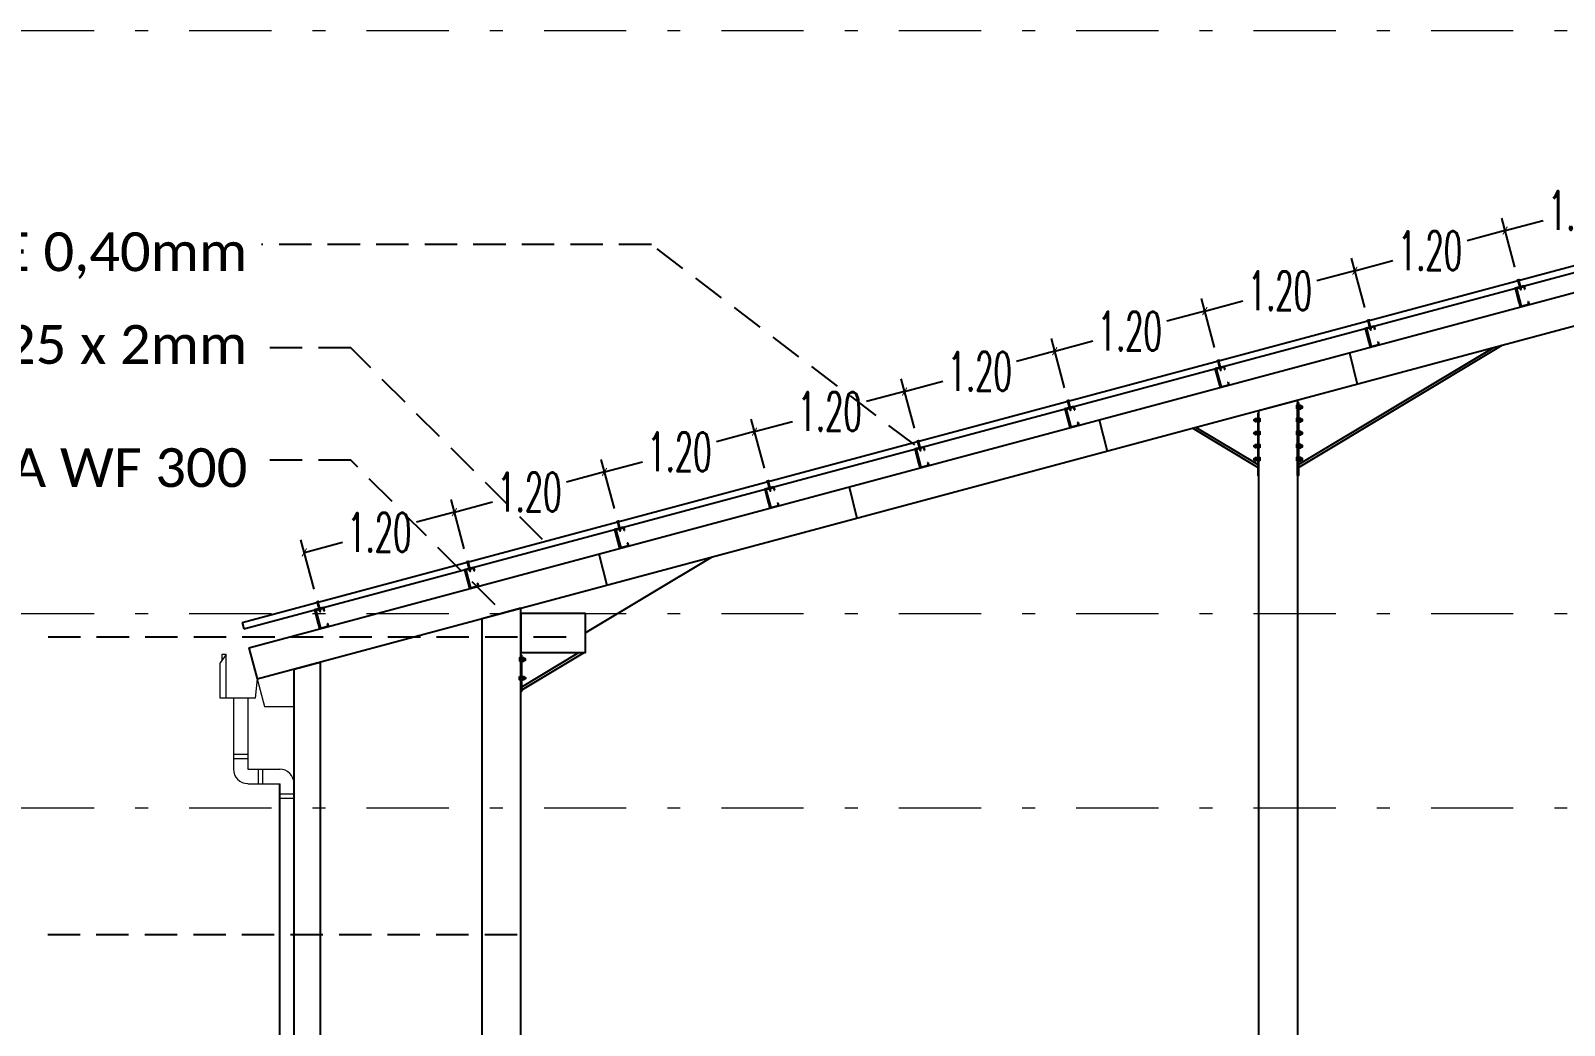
# Model space of a CAD drawing. Header units: millimetres. Extents: x 2175 to 3376, y 1504 to 1740.
# Drawn here: x 2889.6 to 2901.44, y 1535.71 to 1543.39 of the extents above; entities that cross this region are included whole.
import ezdxf

# ---------------------------------------------------------------- set-up
doc = ezdxf.new("R2010")
doc.units = ezdxf.units.MM
for name, pattern in [('DASHDOT2', [12.7, 6.35, -3.175, 0, -3.175]), ('DASHED', [19.05, 12.7, -6.35]), ('HIDDEN', [0.375, 0.25, -0.125])]:
    doc.linetypes.add(name, pattern=pattern)
doc.layers.add('Garis Dim', color=131, linetype='DASHED', lineweight=9)
doc.layers.add('TANGGA', color=223, linetype='Continuous', lineweight=9)
for name, color, linetype in [('GR', 7, 'Continuous'), ('KOP TEKS', 1, 'Continuous'), ('SUNGAI', 150, 'Continuous'), ('TEXT', 7, 'Continuous')]:
    doc.layers.add(name, color=color, linetype=linetype)
doc.styles.add('-DIM2', font='simplex.shx', dxfattribs={"width": 0.55})
doc.styles.get("Standard").update_dxf_attribs({"font": 'arial.ttf'})
doc.dimstyles.new('DIMENSI POTONGAN', dxfattribs={"dimtxt": 0.3, "dimasz": 0.05, "dimexe": 0.1, "dimexo": 0.1, "dimgap": 0.05, "dimtad": 0, "dimtih": 1, "dimtoh": 1, "dimrnd": 0.0025, "dimzin": 0, "dimdsep": 46, "dimtxsty": '-DIM2', "dimblk": 'ARCHTICK', "dimcen": 0.1, "dimclrd": 1, "dimclre": 1, "dimclrt": 2, "dimadec": 0, "dimazin": 0, "dimtfac": 1, "dimtofl": 0, "dimtmove": 0, "dimatfit": 3, "dimldrblk": 'ARCHTICK', "dimfxl": 0.18, "dimtolj": 1, "dimtzin": 0, "dimarcsym": 0})

# ---------------------------------------------------------------- blocks, each defined once
blk = doc.blocks.new('_ArchTick')
at = {"color": 0, "linetype": 'ByBlock', "const_width": 0.15}
blk.add_lwpolyline([(-0.5, -0.5), (0.5, 0.5)], dxfattribs=at)
blk = doc.blocks.new('*D939')
at = {"layer": 'Defpoints', "color": 0, "transparency": 16777216}
for p in [(2900.984, 1541.85), (2902.244, 1541.781), (2901.085, 1541.47)]:
    blk.add_point(p, dxfattribs=at)
at = {"layer": 'TANGGA', "color": 1, "lineweight": -2, "transparency": 16777216}
for p, q in [((2902.218, 1541.877), (2902.117, 1542.257)), ((2902.143, 1542.16), (2901.849, 1542.082)), ((2901.059, 1541.567), (2900.958, 1541.946)), ((2900.984, 1541.85), (2901.277, 1541.928))]:
    blk.add_line(p, q, dxfattribs=at)
at = {"layer": 'TANGGA', "color": 1, "lineweight": -2, "transparency": 16777216, "xscale": 0.05, "yscale": 0.05, "zscale": 0.05}
for p, rotation in [((2902.143, 1542.16), 15.00000000000346), ((2900.984, 1541.85), 195.0000000000034)]:
    blk.add_blockref('_ArchTick', p, dxfattribs=dict(at, rotation=rotation))
at = {"layer": 'TANGGA', "color": 2, "transparency": 16777216, "insert": (2901.563, 1542.005), "char_height": 0.3, "attachment_point": 5, "style": '-DIM2'}
blk.add_mtext('\\A1;1.20', dxfattribs=at)
blk = doc.blocks.new('*D940')
at = {"layer": 'Defpoints', "color": 0, "transparency": 16777216}
for p in [(2899.824, 1541.539), (2901.085, 1541.47), (2899.926, 1541.16)]:
    blk.add_point(p, dxfattribs=at)
at = {"layer": 'TANGGA', "color": 1, "lineweight": -2, "transparency": 16777216}
for p, q in [((2900.984, 1541.85), (2900.69, 1541.771)), ((2901.059, 1541.567), (2900.958, 1541.946)), ((2899.9, 1541.256), (2899.799, 1541.636)), ((2899.824, 1541.539), (2900.118, 1541.618))]:
    blk.add_line(p, q, dxfattribs=at)
at = {"layer": 'TANGGA', "color": 1, "lineweight": -2, "transparency": 16777216, "xscale": 0.05, "yscale": 0.05, "zscale": 0.05}
for p, rotation in [((2900.984, 1541.85), 15.00000000000346), ((2899.824, 1541.539), 195.0000000000034)]:
    blk.add_blockref('_ArchTick', p, dxfattribs=dict(at, rotation=rotation))
at = {"layer": 'TANGGA', "color": 2, "transparency": 16777216, "insert": (2900.404, 1541.694), "char_height": 0.3, "attachment_point": 5, "style": '-DIM2'}
blk.add_mtext('\\A1;1.20', dxfattribs=at)
blk = doc.blocks.new('*D941')
at = {"layer": 'Defpoints', "color": 0, "transparency": 16777216}
for p in [(2898.665, 1541.228), (2899.926, 1541.16), (2898.767, 1540.849)]:
    blk.add_point(p, dxfattribs=at)
at = {"layer": 'TANGGA', "color": 1, "lineweight": -2, "transparency": 16777216}
for p, q in [((2899.9, 1541.256), (2899.799, 1541.636)), ((2899.824, 1541.539), (2899.531, 1541.46)), ((2898.741, 1540.946), (2898.639, 1541.325)), ((2898.665, 1541.228), (2898.959, 1541.307))]:
    blk.add_line(p, q, dxfattribs=at)
at = {"layer": 'TANGGA', "color": 1, "lineweight": -2, "transparency": 16777216, "xscale": 0.05, "yscale": 0.05, "zscale": 0.05}
for p, rotation in [((2899.824, 1541.539), 15.00000000002441), ((2898.665, 1541.228), 195.0000000000244)]:
    blk.add_blockref('_ArchTick', p, dxfattribs=dict(at, rotation=rotation))
at = {"layer": 'TANGGA', "color": 2, "transparency": 16777216, "insert": (2899.245, 1541.384), "char_height": 0.3, "attachment_point": 5, "style": '-DIM2'}
blk.add_mtext('\\A1;1.20', dxfattribs=at)
blk = doc.blocks.new('*D942')
at = {"layer": 'Defpoints', "color": 0, "transparency": 16777216}
for p in [(2897.506, 1540.918), (2898.767, 1540.849), (2897.608, 1540.538)]:
    blk.add_point(p, dxfattribs=at)
at = {"layer": 'TANGGA', "color": 1, "lineweight": -2, "transparency": 16777216}
for p, q in [((2898.741, 1540.946), (2898.639, 1541.325)), ((2898.665, 1541.228), (2898.372, 1541.15)), ((2897.582, 1540.635), (2897.48, 1541.015)), ((2897.506, 1540.918), (2897.8, 1540.997))]:
    blk.add_line(p, q, dxfattribs=at)
at = {"layer": 'TANGGA', "color": 1, "lineweight": -2, "transparency": 16777216, "xscale": 0.05, "yscale": 0.05, "zscale": 0.05}
for p, rotation in [((2898.665, 1541.228), 15.00000000000346), ((2897.506, 1540.918), 195.0000000000034)]:
    blk.add_blockref('_ArchTick', p, dxfattribs=dict(at, rotation=rotation))
at = {"layer": 'TANGGA', "color": 2, "transparency": 16777216, "insert": (2898.086, 1541.073), "char_height": 0.3, "attachment_point": 5, "style": '-DIM2'}
blk.add_mtext('\\A1;1.20', dxfattribs=at)
blk = doc.blocks.new('*D943')
at = {"layer": 'Defpoints', "color": 0, "transparency": 16777216}
for p in [(2896.347, 1540.607), (2897.608, 1540.538), (2896.449, 1540.228)]:
    blk.add_point(p, dxfattribs=at)
at = {"layer": 'TANGGA', "color": 1, "lineweight": -2, "transparency": 16777216}
for p, q in [((2897.582, 1540.635), (2897.48, 1541.015)), ((2897.506, 1540.918), (2897.212, 1540.839)), ((2896.423, 1540.324), (2896.321, 1540.704)), ((2896.347, 1540.607), (2896.641, 1540.686))]:
    blk.add_line(p, q, dxfattribs=at)
at = {"layer": 'TANGGA', "color": 1, "lineweight": -2, "transparency": 16777216, "xscale": 0.05, "yscale": 0.05, "zscale": 0.05}
for p, rotation in [((2897.506, 1540.918), 15.00000000000346), ((2896.347, 1540.607), 195.0000000000034)]:
    blk.add_blockref('_ArchTick', p, dxfattribs=dict(at, rotation=rotation))
at = {"layer": 'TANGGA', "color": 2, "transparency": 16777216, "insert": (2896.927, 1540.763), "char_height": 0.3, "attachment_point": 5, "style": '-DIM2'}
blk.add_mtext('\\A1;1.20', dxfattribs=at)
blk = doc.blocks.new('*D944')
at = {"layer": 'Defpoints', "color": 0, "transparency": 16777216}
for p in [(2895.188, 1540.297), (2896.449, 1540.228), (2895.29, 1539.917)]:
    blk.add_point(p, dxfattribs=at)
at = {"layer": 'TANGGA', "color": 1, "lineweight": -2, "transparency": 16777216}
for p, q in [((2896.423, 1540.324), (2896.321, 1540.704)), ((2896.347, 1540.607), (2896.053, 1540.529)), ((2895.264, 1540.014), (2895.162, 1540.393)), ((2895.188, 1540.297), (2895.482, 1540.375))]:
    blk.add_line(p, q, dxfattribs=at)
at = {"layer": 'TANGGA', "color": 1, "lineweight": -2, "transparency": 16777216, "xscale": 0.05, "yscale": 0.05, "zscale": 0.05}
for p, rotation in [((2896.347, 1540.607), 15.00000000000346), ((2895.188, 1540.297), 195.0000000000034)]:
    blk.add_blockref('_ArchTick', p, dxfattribs=dict(at, rotation=rotation))
at = {"layer": 'TANGGA', "color": 2, "transparency": 16777216, "insert": (2895.768, 1540.452), "char_height": 0.3, "attachment_point": 5, "style": '-DIM2'}
blk.add_mtext('\\A1;1.20', dxfattribs=at)
blk = doc.blocks.new('*D945')
at = {"layer": 'Defpoints', "color": 0, "transparency": 16777216}
for p in [(2894.029, 1539.986), (2895.29, 1539.917), (2894.131, 1539.607)]:
    blk.add_point(p, dxfattribs=at)
at = {"layer": 'TANGGA', "color": 1, "lineweight": -2, "transparency": 16777216}
for p, q in [((2895.188, 1540.297), (2894.894, 1540.218)), ((2895.264, 1540.014), (2895.162, 1540.393)), ((2894.105, 1539.703), (2894.003, 1540.083)), ((2894.029, 1539.986), (2894.323, 1540.065))]:
    blk.add_line(p, q, dxfattribs=at)
at = {"layer": 'TANGGA', "color": 1, "lineweight": -2, "transparency": 16777216, "xscale": 0.05, "yscale": 0.05, "zscale": 0.05}
for p, rotation in [((2895.188, 1540.297), 15.00000000002441), ((2894.029, 1539.986), 195.0000000000244)]:
    blk.add_blockref('_ArchTick', p, dxfattribs=dict(at, rotation=rotation))
at = {"layer": 'TANGGA', "color": 2, "transparency": 16777216, "insert": (2894.608, 1540.141), "char_height": 0.3, "attachment_point": 5, "style": '-DIM2'}
blk.add_mtext('\\A1;1.20', dxfattribs=at)
blk = doc.blocks.new('*D946')
at = {"layer": 'Defpoints', "color": 0, "transparency": 16777216}
for p in [(2892.87, 1539.676), (2894.131, 1539.607), (2892.971, 1539.296)]:
    blk.add_point(p, dxfattribs=at)
at = {"layer": 'TANGGA', "color": 1, "lineweight": -2, "transparency": 16777216}
for p, q in [((2894.105, 1539.703), (2894.003, 1540.083)), ((2894.029, 1539.986), (2893.735, 1539.907)), ((2892.946, 1539.393), (2892.844, 1539.772)), ((2892.87, 1539.676), (2893.164, 1539.754))]:
    blk.add_line(p, q, dxfattribs=at)
at = {"layer": 'TANGGA', "color": 1, "lineweight": -2, "transparency": 16777216, "xscale": 0.05, "yscale": 0.05, "zscale": 0.05}
for p, rotation in [((2894.029, 1539.986), 15.00000000000346), ((2892.87, 1539.676), 195.0000000000034)]:
    blk.add_blockref('_ArchTick', p, dxfattribs=dict(at, rotation=rotation))
at = {"layer": 'TANGGA', "color": 2, "transparency": 16777216, "insert": (2893.449, 1539.831), "char_height": 0.3, "attachment_point": 5, "style": '-DIM2'}
blk.add_mtext('\\A1;1.20', dxfattribs=at)
blk = doc.blocks.new('*D749')
at = {"layer": 'Defpoints', "color": 0, "transparency": 16777216}
for p in [(2891.711, 1539.365), (2892.971, 1539.296), (2891.812, 1538.985)]:
    blk.add_point(p, dxfattribs=at)
at = {"layer": 'TANGGA', "color": 1, "lineweight": -2, "transparency": 16777216}
for p, q in [((2892.946, 1539.393), (2892.844, 1539.772)), ((2892.87, 1539.676), (2892.576, 1539.597)), ((2891.786, 1539.082), (2891.685, 1539.462)), ((2891.711, 1539.365), (2892.005, 1539.444))]:
    blk.add_line(p, q, dxfattribs=at)
at = {"layer": 'TANGGA', "color": 1, "lineweight": -2, "transparency": 16777216, "xscale": 0.05, "yscale": 0.05, "zscale": 0.05}
for p, rotation in [((2892.87, 1539.676), 15.00000000000346), ((2891.711, 1539.365), 195.0000000000034)]:
    blk.add_blockref('_ArchTick', p, dxfattribs=dict(at, rotation=rotation))
at = {"layer": 'TANGGA', "color": 2, "transparency": 16777216, "insert": (2892.29, 1539.52), "char_height": 0.3, "attachment_point": 5, "style": '-DIM2'}
blk.add_mtext('\\A1;1.20', dxfattribs=at)

msp = doc.modelspace()

# ---------------------------------------------------------------- linework, layer by layer
for p, q in [((2901.062, 1541.405), (2901.091, 1541.295)), ((2901.062, 1541.405), (2901.091, 1541.295)), ((2901.062, 1541.405), (2901.091, 1541.295)), ((2901.062, 1541.405), (2901.091, 1541.295)), ((2901.062, 1541.405), (2901.101, 1541.26)), ((2901.065, 1541.394), (2901.071, 1541.396)), ((2901.065, 1541.395), (2901.101, 1541.26)), ((2901.065, 1541.395), (2901.101, 1541.26)), ((2901.065, 1541.395), (2901.101, 1541.26)), ((2901.068, 1541.406), (2901.107, 1541.261)), ((2901.072, 1541.403), (2901.129, 1541.418)), ((2901.072, 1541.403), (2901.109, 1541.265)), ((2901.129, 1541.418), (2901.135, 1541.397)), ((2901.131, 1541.423), (2901.137, 1541.398)), ((2901.135, 1541.397), (2901.137, 1541.398)), ((2901.109, 1541.265), (2901.166, 1541.28)), ((2901.16, 1541.301), (2901.163, 1541.302)), ((2901.16, 1541.301), (2901.166, 1541.28)), ((2901.163, 1541.302), (2901.169, 1541.278)), ((2899.903, 1541.094), (2899.932, 1540.984)), ((2899.903, 1541.094), (2899.932, 1540.984)), ((2899.903, 1541.094), (2899.932, 1540.984)), ((2899.903, 1541.094), (2899.932, 1540.984)), ((2899.903, 1541.094), (2899.942, 1540.949)), ((2899.906, 1541.083), (2899.912, 1541.085)), ((2899.906, 1541.085), (2899.942, 1540.949)), ((2899.906, 1541.085), (2899.942, 1540.949)), ((2899.906, 1541.085), (2899.942, 1540.949)), ((2899.909, 1541.096), (2899.947, 1540.951)), ((2899.913, 1541.093), (2899.97, 1541.108)), ((2899.913, 1541.093), (2899.95, 1540.955)), ((2899.97, 1541.108), (2899.975, 1541.086)), ((2899.972, 1541.112), (2899.978, 1541.087)), ((2899.975, 1541.086), (2899.978, 1541.087)), ((2899.782, 1540.906), (2899.842, 1540.664)), ((2899.95, 1540.955), (2900.007, 1540.969)), ((2900.001, 1540.991), (2900.004, 1540.992)), ((2900.001, 1540.991), (2900.007, 1540.969)), ((2900.004, 1540.992), (2900.01, 1540.968)), ((2898.744, 1540.784), (2898.773, 1540.674)), ((2898.744, 1540.784), (2898.773, 1540.674)), ((2898.744, 1540.784), (2898.773, 1540.674)), ((2898.744, 1540.784), (2898.773, 1540.674)), ((2898.744, 1540.784), (2898.783, 1540.639)), ((2898.746, 1540.774), (2898.783, 1540.639)), ((2898.746, 1540.774), (2898.783, 1540.639)), ((2898.746, 1540.774), (2898.783, 1540.639)), ((2898.747, 1540.773), (2898.753, 1540.774)), ((2898.75, 1540.785), (2898.788, 1540.64)), ((2898.754, 1540.782), (2898.811, 1540.797)), ((2898.754, 1540.782), (2898.791, 1540.644)), ((2898.811, 1540.797), (2898.816, 1540.776)), ((2898.813, 1540.801), (2898.819, 1540.776)), ((2898.816, 1540.776), (2898.819, 1540.776)), ((2898.791, 1540.644), (2898.848, 1540.659)), ((2898.842, 1540.68), (2898.845, 1540.681)), ((2898.842, 1540.68), (2898.848, 1540.659)), ((2898.845, 1540.681), (2898.851, 1540.657)), ((2897.585, 1540.473), (2897.614, 1540.363)), ((2897.585, 1540.473), (2897.614, 1540.363)), ((2897.585, 1540.473), (2897.614, 1540.363)), ((2897.585, 1540.473), (2897.614, 1540.363)), ((2897.585, 1540.473), (2897.623, 1540.328)), ((2897.587, 1540.463), (2897.623, 1540.328)), ((2897.587, 1540.463), (2897.623, 1540.328)), ((2897.587, 1540.463), (2897.623, 1540.328)), ((2897.588, 1540.462), (2897.593, 1540.464)), ((2897.591, 1540.475), (2897.629, 1540.33)), ((2897.594, 1540.471), (2897.652, 1540.486)), ((2897.594, 1540.471), (2897.631, 1540.333)), ((2897.652, 1540.486), (2897.657, 1540.465)), ((2897.653, 1540.491), (2897.66, 1540.466)), ((2897.657, 1540.465), (2897.66, 1540.466)), ((2897.631, 1540.333), (2897.688, 1540.348)), ((2897.683, 1540.37), (2897.686, 1540.37)), ((2897.683, 1540.37), (2897.688, 1540.348)), ((2897.686, 1540.37), (2897.692, 1540.346)), ((2897.85, 1540.389), (2897.91, 1540.146)), ((2896.494, 1540.18), (2896.501, 1540.155)), ((2896.426, 1540.163), (2896.455, 1540.052)), ((2896.426, 1540.163), (2896.455, 1540.052)), ((2896.426, 1540.163), (2896.455, 1540.052)), ((2896.426, 1540.163), (2896.455, 1540.052)), ((2896.426, 1540.163), (2896.464, 1540.018)), ((2896.428, 1540.152), (2896.434, 1540.153)), ((2896.428, 1540.153), (2896.464, 1540.018)), ((2896.428, 1540.153), (2896.464, 1540.018)), ((2896.428, 1540.153), (2896.464, 1540.018)), ((2896.431, 1540.164), (2896.47, 1540.019)), ((2896.435, 1540.161), (2896.492, 1540.176)), ((2896.435, 1540.161), (2896.472, 1540.023)), ((2896.492, 1540.176), (2896.498, 1540.154)), ((2896.498, 1540.154), (2896.501, 1540.155)), ((2896.524, 1540.059), (2896.527, 1540.06)), ((2896.524, 1540.059), (2896.529, 1540.038)), ((2896.527, 1540.06), (2896.533, 1540.036)), ((2896.472, 1540.023), (2896.529, 1540.038)), ((2895.267, 1539.852), (2895.296, 1539.742)), ((2895.267, 1539.852), (2895.296, 1539.742)), ((2895.267, 1539.852), (2895.296, 1539.742)), ((2895.267, 1539.852), (2895.296, 1539.742)), ((2895.267, 1539.852), (2895.305, 1539.707)), ((2895.269, 1539.841), (2895.275, 1539.843)), ((2895.269, 1539.842), (2895.305, 1539.707)), ((2895.269, 1539.842), (2895.305, 1539.707)), ((2895.269, 1539.842), (2895.305, 1539.707)), ((2895.272, 1539.853), (2895.311, 1539.709)), ((2895.276, 1539.85), (2895.333, 1539.865)), ((2895.276, 1539.85), (2895.313, 1539.712)), ((2895.333, 1539.865), (2895.339, 1539.844)), ((2895.335, 1539.87), (2895.342, 1539.845)), ((2895.339, 1539.844), (2895.342, 1539.845)), ((2895.918, 1539.871), (2895.978, 1539.629)), ((2895.313, 1539.712), (2895.37, 1539.727)), ((2895.365, 1539.748), (2895.367, 1539.749)), ((2895.365, 1539.748), (2895.37, 1539.727)), ((2895.367, 1539.749), (2895.374, 1539.725)), ((2894.107, 1539.541), (2894.137, 1539.431)), ((2894.107, 1539.541), (2894.137, 1539.431)), ((2894.107, 1539.541), (2894.137, 1539.431)), ((2894.107, 1539.541), (2894.137, 1539.431)), ((2894.107, 1539.541), (2894.146, 1539.396)), ((2894.11, 1539.531), (2894.116, 1539.532)), ((2894.11, 1539.532), (2894.146, 1539.396)), ((2894.11, 1539.532), (2894.146, 1539.396)), ((2894.11, 1539.532), (2894.146, 1539.396)), ((2894.113, 1539.543), (2894.152, 1539.398)), ((2894.117, 1539.54), (2894.174, 1539.555)), ((2894.117, 1539.54), (2894.154, 1539.402)), ((2894.174, 1539.555), (2894.18, 1539.533)), ((2894.176, 1539.559), (2894.183, 1539.534)), ((2894.18, 1539.533), (2894.183, 1539.534)), ((2893.986, 1539.354), (2894.047, 1539.111)), ((2894.154, 1539.402), (2894.211, 1539.417)), ((2894.205, 1539.438), (2894.208, 1539.439)), ((2894.205, 1539.438), (2894.211, 1539.417)), ((2894.208, 1539.439), (2894.215, 1539.415)), ((2892.948, 1539.231), (2892.978, 1539.121)), ((2892.948, 1539.231), (2892.978, 1539.121)), ((2892.948, 1539.231), (2892.978, 1539.121)), ((2892.948, 1539.231), (2892.978, 1539.121)), ((2892.948, 1539.231), (2892.987, 1539.086)), ((2892.954, 1539.232), (2892.993, 1539.087)), ((2892.958, 1539.229), (2893.015, 1539.244)), ((2893.015, 1539.244), (2893.021, 1539.223)), ((2893.017, 1539.249), (2893.024, 1539.224)), ((2892.951, 1539.22), (2892.957, 1539.222)), ((2892.951, 1539.221), (2892.987, 1539.086)), ((2892.951, 1539.221), (2892.987, 1539.086)), ((2892.951, 1539.221), (2892.987, 1539.086)), ((2892.958, 1539.229), (2892.995, 1539.091)), ((2893.021, 1539.223), (2893.024, 1539.224)), ((2893.046, 1539.127), (2893.049, 1539.128)), ((2893.046, 1539.127), (2893.052, 1539.106)), ((2893.049, 1539.128), (2893.056, 1539.104)), ((2892.995, 1539.091), (2893.052, 1539.106)), ((2891.789, 1538.92), (2891.819, 1538.81)), ((2891.789, 1538.92), (2891.819, 1538.81)), ((2891.789, 1538.92), (2891.819, 1538.81)), ((2891.789, 1538.92), (2891.819, 1538.81)), ((2891.789, 1538.92), (2891.828, 1538.775)), ((2891.792, 1538.909), (2891.798, 1538.911)), ((2891.792, 1538.911), (2891.828, 1538.775)), ((2891.792, 1538.911), (2891.828, 1538.775)), ((2891.792, 1538.911), (2891.828, 1538.775)), ((2891.795, 1538.922), (2891.834, 1538.777)), ((2891.799, 1538.918), (2891.856, 1538.933)), ((2891.799, 1538.918), (2891.836, 1538.78)), ((2891.856, 1538.933), (2891.862, 1538.912)), ((2891.858, 1538.938), (2891.865, 1538.913)), ((2891.862, 1538.912), (2891.865, 1538.913)), ((2891.836, 1538.78), (2891.893, 1538.795)), ((2891.887, 1538.817), (2891.89, 1538.817)), ((2891.887, 1538.817), (2891.893, 1538.795)), ((2891.89, 1538.817), (2891.897, 1538.794)), ((2891.519, 1537.579), (2891.519, 1529.893))]:
    msp.add_line(p, q)
at = {"linetype": 'HIDDEN'}
for p, q in [((2893.732, 1538.71), (2889.631, 1538.71)), ((2893.354, 1536.412), (2889.631, 1536.412))]:
    msp.add_line(p, q, dxfattribs=at)
at = {"lineweight": 18}
for p, q in [((2891.107, 1538.577), (2891.062, 1538.512)), ((2891.107, 1538.577), (2891.073, 1538.577)), ((2891.073, 1538.577), (2891.073, 1538.528)), ((2891.107, 1538.24), (2891.107, 1538.577)), ((2891.062, 1538.24), (2891.062, 1538.512)), ((2891.348, 1538.388), (2891.331, 1538.24)), ((2891.275, 1538.24), (2891.062, 1538.24)), ((2891.163, 1538.24), (2891.163, 1537.692)), ((2891.331, 1538.24), (2891.275, 1538.24)), ((2891.275, 1538.24), (2891.275, 1537.692)), ((2891.275, 1537.804), (2891.163, 1537.804)), ((2891.275, 1537.77), (2891.163, 1537.77)), ((2891.275, 1537.692), (2891.524, 1537.692)), ((2891.354, 1537.692), (2891.354, 1537.579)), ((2891.387, 1537.692), (2891.387, 1537.579)), ((2891.275, 1537.579), (2891.524, 1537.579)), ((2891.519, 1537.501), (2891.632, 1537.501)), ((2891.519, 1537.467), (2891.632, 1537.467))]:
    msp.add_line(p, q, dxfattribs=at)
at = {"linetype": 'HIDDEN'}
for points in [[(2896.425, 1540.194), (2894.391, 1541.743), (2891.379, 1541.743)], [(2893.551, 1539.463), (2892.07, 1540.943), (2891.379, 1540.943)], [(2893.185, 1538.961), (2892.07, 1540.076), (2891.379, 1540.076)]]:
    msp.add_lwpolyline(points, dxfattribs=at)
for points in [[(2901.077, 1541.464), (2901.097, 1541.469), (2901.098, 1541.466), (2901.078, 1541.461)], [(2901.08, 1541.469), (2901.09, 1541.471), (2901.091, 1541.468), (2901.081, 1541.465)], [(2901.086, 1541.463), (2901.089, 1541.463), (2901.106, 1541.398), (2901.103, 1541.397)], [(2899.918, 1541.153), (2899.938, 1541.159), (2899.939, 1541.155), (2899.918, 1541.15)], [(2899.921, 1541.158), (2899.931, 1541.161), (2899.932, 1541.157), (2899.922, 1541.155)], [(2899.927, 1541.152), (2899.93, 1541.153), (2899.947, 1541.087), (2899.943, 1541.086)], [(2898.758, 1540.843), (2898.779, 1540.848), (2898.78, 1540.845), (2898.759, 1540.839)], [(2898.762, 1540.848), (2898.772, 1540.85), (2898.773, 1540.847), (2898.763, 1540.844)], [(2898.768, 1540.841), (2898.771, 1540.842), (2898.788, 1540.777), (2898.784, 1540.776)], [(2897.599, 1540.532), (2897.62, 1540.537), (2897.62, 1540.534), (2897.6, 1540.529)], [(2897.603, 1540.537), (2897.613, 1540.54), (2897.614, 1540.536), (2897.604, 1540.533)], [(2897.608, 1540.531), (2897.612, 1540.532), (2897.628, 1540.466), (2897.625, 1540.465)], [(2896.44, 1540.222), (2896.46, 1540.227), (2896.461, 1540.223), (2896.441, 1540.218)], [(2896.444, 1540.227), (2896.454, 1540.229), (2896.455, 1540.225), (2896.445, 1540.223)], [(2896.449, 1540.22), (2896.453, 1540.221), (2896.469, 1540.155), (2896.466, 1540.155)], [(2895.281, 1539.911), (2895.301, 1539.916), (2895.302, 1539.913), (2895.282, 1539.908)], [(2895.285, 1539.916), (2895.295, 1539.919), (2895.296, 1539.915), (2895.286, 1539.912)], [(2895.29, 1539.91), (2895.293, 1539.911), (2895.31, 1539.845), (2895.307, 1539.844)], [(2894.122, 1539.6), (2894.142, 1539.606), (2894.143, 1539.602), (2894.123, 1539.597)], [(2894.126, 1539.605), (2894.136, 1539.608), (2894.137, 1539.604), (2894.127, 1539.602)], [(2894.131, 1539.599), (2894.134, 1539.6), (2894.151, 1539.534), (2894.148, 1539.533)], [(2892.963, 1539.29), (2892.983, 1539.295), (2892.984, 1539.292), (2892.964, 1539.286)], [(2892.966, 1539.295), (2892.977, 1539.297), (2892.977, 1539.294), (2892.967, 1539.291)], [(2892.972, 1539.289), (2892.975, 1539.289), (2892.992, 1539.224), (2892.989, 1539.223)], [(2891.804, 1538.979), (2891.824, 1538.984), (2891.825, 1538.981), (2891.805, 1538.976)], [(2891.807, 1538.984), (2891.817, 1538.987), (2891.818, 1538.983), (2891.808, 1538.98)], [(2891.813, 1538.978), (2891.816, 1538.979), (2891.833, 1538.913), (2891.83, 1538.912)]]:
    msp.add_lwpolyline(points, close=True)
for points in [[(2901.103, 1541.397), (2901.106, 1541.391), (2901.106, 1541.398)], [(2899.943, 1541.086), (2899.947, 1541.081), (2899.947, 1541.087)], [(2898.784, 1540.776), (2898.788, 1540.77), (2898.788, 1540.777)], [(2897.625, 1540.465), (2897.629, 1540.459), (2897.628, 1540.466)], [(2896.466, 1540.155), (2896.469, 1540.149), (2896.469, 1540.155)], [(2895.307, 1539.844), (2895.31, 1539.838), (2895.31, 1539.845)], [(2894.148, 1539.533), (2894.151, 1539.528), (2894.151, 1539.534)], [(2892.989, 1539.223), (2892.992, 1539.217), (2892.992, 1539.224)], [(2891.83, 1538.912), (2891.833, 1538.907), (2891.833, 1538.913)]]:
    msp.add_lwpolyline(points)
at = {"lineweight": 18}
for centre, start, end in [((2891.275, 1537.692), 180, 270), ((2891.519, 1537.579), 0, 90)]:
    msp.add_arc(centre, 0.112, start, end, dxfattribs=at)
at = {"layer": 'Garis Dim', "linetype": 'DASHDOT2', "ltscale": 0.1}
for p, q in [((2881.232, 1543.393), (2933.732, 1543.393)), ((2881.232, 1538.893), (2933.732, 1538.893)), ((2881.232, 1537.393), (2933.732, 1537.393))]:
    msp.add_line(p, q, dxfattribs=at)
at = {"layer": 'GR'}
for p, q in [((2891.232, 1538.823), (2908.232, 1543.378)), ((2891.245, 1538.774), (2908.232, 1543.326)), ((2891.283, 1538.629), (2908.232, 1543.171)), ((2891.348, 1538.388), (2908.232, 1542.912)), ((2891.232, 1538.823), (2891.245, 1538.774)), ((2891.283, 1538.629), (2891.348, 1538.388))]:
    msp.add_line(p, q, dxfattribs=at)
at = {"layer": 'KOP TEKS', "color": 0}
for points in [[(2899.373, 1540.472), (2899.382, 1540.472), (2899.382, 1540.498), (2899.373, 1540.498)], [(2899.373, 1540.48), (2899.419, 1540.48), (2899.419, 1540.49), (2899.373, 1540.49)], [(2899.398, 1540.472), (2899.406, 1540.472), (2899.406, 1540.498), (2899.398, 1540.498)], [(2899.09, 1540.38), (2899.045, 1540.38), (2899.045, 1540.39), (2899.09, 1540.39)], [(2899.065, 1540.372), (2899.057, 1540.372), (2899.057, 1540.398), (2899.065, 1540.398)], [(2899.065, 1540.272), (2899.057, 1540.272), (2899.057, 1540.298), (2899.065, 1540.298)], [(2899.09, 1540.372), (2899.082, 1540.372), (2899.082, 1540.398), (2899.09, 1540.398)], [(2899.09, 1540.272), (2899.082, 1540.272), (2899.082, 1540.298), (2899.09, 1540.298)], [(2899.373, 1540.372), (2899.382, 1540.372), (2899.382, 1540.398), (2899.373, 1540.398)], [(2899.373, 1540.38), (2899.419, 1540.38), (2899.419, 1540.39), (2899.373, 1540.39)], [(2899.373, 1540.272), (2899.382, 1540.272), (2899.382, 1540.298), (2899.373, 1540.298)], [(2899.398, 1540.372), (2899.406, 1540.372), (2899.406, 1540.398), (2899.398, 1540.398)], [(2899.398, 1540.272), (2899.406, 1540.272), (2899.406, 1540.298), (2899.398, 1540.298)], [(2899.09, 1540.28), (2899.045, 1540.28), (2899.045, 1540.29), (2899.09, 1540.29)], [(2899.09, 1540.18), (2899.045, 1540.18), (2899.045, 1540.19), (2899.09, 1540.19)], [(2899.065, 1540.172), (2899.057, 1540.172), (2899.057, 1540.198), (2899.065, 1540.198)], [(2899.09, 1540.172), (2899.082, 1540.172), (2899.082, 1540.198), (2899.09, 1540.198)], [(2899.373, 1540.28), (2899.419, 1540.28), (2899.419, 1540.29), (2899.373, 1540.29)], [(2899.373, 1540.172), (2899.382, 1540.172), (2899.382, 1540.198), (2899.373, 1540.198)], [(2899.373, 1540.18), (2899.419, 1540.18), (2899.419, 1540.19), (2899.373, 1540.19)], [(2899.398, 1540.172), (2899.406, 1540.172), (2899.406, 1540.198), (2899.398, 1540.198)], [(2899.09, 1540.08), (2899.045, 1540.08), (2899.045, 1540.09), (2899.09, 1540.09)], [(2899.065, 1540.072), (2899.057, 1540.072), (2899.057, 1540.098), (2899.065, 1540.098)], [(2899.09, 1540.072), (2899.082, 1540.072), (2899.082, 1540.098), (2899.09, 1540.098)], [(2899.373, 1540.072), (2899.382, 1540.072), (2899.382, 1540.098), (2899.373, 1540.098)], [(2899.373, 1540.08), (2899.419, 1540.08), (2899.419, 1540.09), (2899.373, 1540.09)], [(2899.398, 1540.072), (2899.406, 1540.072), (2899.406, 1540.098), (2899.398, 1540.098)], [(2893.373, 1538.524), (2893.382, 1538.524), (2893.382, 1538.55), (2893.373, 1538.55)], [(2893.373, 1538.532), (2893.419, 1538.532), (2893.419, 1538.542), (2893.373, 1538.542)], [(2893.398, 1538.524), (2893.406, 1538.524), (2893.406, 1538.55), (2893.398, 1538.55)], [(2893.373, 1538.406), (2893.382, 1538.406), (2893.382, 1538.38), (2893.373, 1538.38)], [(2893.398, 1538.406), (2893.406, 1538.406), (2893.406, 1538.38), (2893.398, 1538.38)], [(2893.373, 1538.399), (2893.419, 1538.399), (2893.419, 1538.388), (2893.373, 1538.388)]]:
    msp.add_lwpolyline(points, close=True, dxfattribs=at)
for p in [(2899.398, 1540.48), (2899.065, 1540.38), (2899.398, 1540.38), (2899.065, 1540.28), (2899.065, 1540.18), (2899.398, 1540.28), (2899.398, 1540.18), (2899.065, 1540.08), (2899.398, 1540.08), (2893.398, 1538.532), (2893.398, 1538.399)]:
    msp.add_point(p, dxfattribs=at)
at = {"layer": 'SUNGAI'}
for p, q in [((2899.389, 1540.021), (2900.961, 1540.964)), ((2899.389, 1540.044), (2900.891, 1540.945)), ((2899.074, 1540.021), (2898.57, 1540.323)), ((2899.074, 1540.044), (2898.597, 1540.33)), ((2894.858, 1539.328), (2893.882, 1538.743)), ((2893.382, 1538.322), (2893.832, 1538.593)), ((2893.382, 1538.299), (2893.871, 1538.593))]:
    msp.add_line(p, q, dxfattribs=at)
for points in [[(2899.082, 1540.46), (2899.382, 1540.54), (2899.382, 1529.893), (2899.082, 1529.893)], [(2899.082, 1540.438), (2899.074, 1540.438), (2899.074, 1539.958), (2899.082, 1539.958)], [(2899.382, 1540.52), (2899.389, 1540.52), (2899.389, 1539.958), (2899.382, 1539.958)], [(2893.382, 1538.933), (2893.082, 1538.852), (2893.082, 1530.893), (2893.382, 1530.893)], [(2893.882, 1538.893), (2893.382, 1538.893), (2893.382, 1538.593), (2893.882, 1538.593)], [(2893.382, 1538.572), (2893.389, 1538.572), (2893.389, 1538.291), (2893.382, 1538.291)], [(2891.632, 1538.464), (2891.832, 1538.517), (2891.832, 1530.893), (2891.632, 1530.893)]]:
    msp.add_lwpolyline(points, close=True, dxfattribs=at)
at = {"layer": 'TEXT'}
for p, q in [((2901.131, 1541.423), (2901.062, 1541.405)), ((2901.169, 1541.278), (2901.101, 1541.26)), ((2899.972, 1541.112), (2899.903, 1541.094)), ((2900.01, 1540.968), (2899.942, 1540.949)), ((2898.813, 1540.801), (2898.744, 1540.784)), ((2898.851, 1540.657), (2898.783, 1540.639)), ((2897.653, 1540.491), (2897.585, 1540.473)), ((2897.692, 1540.346), (2897.623, 1540.328)), ((2896.494, 1540.18), (2896.426, 1540.163)), ((2896.533, 1540.036), (2896.464, 1540.018)), ((2895.335, 1539.87), (2895.267, 1539.852)), ((2895.374, 1539.725), (2895.305, 1539.707)), ((2894.176, 1539.559), (2894.107, 1539.541)), ((2894.215, 1539.415), (2894.146, 1539.396)), ((2893.017, 1539.249), (2892.948, 1539.231)), ((2893.056, 1539.104), (2892.987, 1539.086)), ((2891.858, 1538.938), (2891.789, 1538.92)), ((2891.897, 1538.794), (2891.828, 1538.775))]:
    msp.add_line(p, q, dxfattribs=at)
at = {"layer": 'TEXT', "lineweight": 0}
msp.add_lwpolyline([(2891.348, 1538.388), (2891.403, 1538.174), (2891.632, 1538.174)], dxfattribs=at)

# ---------------------------------------------------------------- texts
at = {"layer": 'TEXT', "char_height": 0.3, "width": 5.53205, "attachment_point": 3}
for s, insert in [('\\pxqr;{\\fCalibri Light|b0|i0|c0|p34;SENG GALVALUME 0,40mm}', (2891.271, 1541.836)), ('\\pxqr;{\\fCalibri Light|b0|i0|c0|p34;GORDING CNP 125 x 2mm}', (2891.271, 1541.12)), ('\\pxqr;{\\fCalibri Light|b0|i0|c0|p34;KUDA-KUDA WF 300}', (2891.271, 1540.169))]:
    msp.add_mtext(s, dxfattribs=dict(at, insert=insert))

# ---------------------------------------------------------------- dimensions: what is measured, and where the dimension line sits
at = {"layer": 'TANGGA'}
for p1, p2, picture, middle in [((2902.244, 1541.781), (2901.085, 1541.47), '*D939', (2901.563, 1542.005)), ((2901.085, 1541.47), (2899.926, 1541.16), '*D940', (2900.404, 1541.694)), ((2899.926, 1541.16), (2898.767, 1540.849), '*D941', (2899.245, 1541.384)), ((2898.767, 1540.849), (2897.608, 1540.538), '*D942', (2898.086, 1541.073)), ((2897.608, 1540.538), (2896.449, 1540.228), '*D943', (2896.927, 1540.763)), ((2896.449, 1540.228), (2895.29, 1539.917), '*D944', (2895.768, 1540.452)), ((2895.29, 1539.917), (2894.131, 1539.607), '*D945', (2894.608, 1540.141)), ((2894.131, 1539.607), (2892.971, 1539.296), '*D946', (2893.449, 1539.831)), ((2892.971, 1539.296), (2891.812, 1538.985), '*D749', (2892.29, 1539.52))]:
    dim = msp.add_aligned_dim(p1=p1, p2=p2, distance=-0.393, dimstyle='DIMENSI POTONGAN', dxfattribs=at)
    dim.commit()
    dim.dimension.update_dxf_attribs({"geometry": picture, "text_midpoint": middle})

doc.saveas('drawing.dxf')
